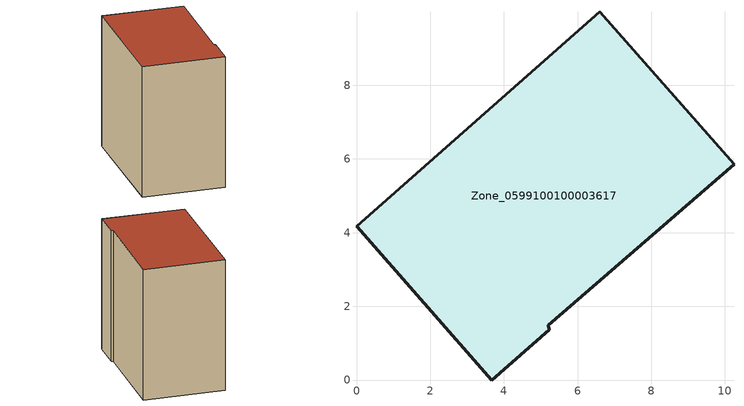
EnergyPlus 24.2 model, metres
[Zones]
Zone_0599100100003617
 floor ground (C_G): 10.25,5.86 5.2,1.48 5.22,1.36 3.67,0 0,4.17 6.61,9.99 z0
 wall outside (C_F): 10.25,5.86 6.61,9.99 0,4.17 3.67,0 5.22,1.36 5.2,1.48 10.25,5.86 z0:9.06
 roof outside (C_R): 5.2,1.48 10.25,5.86 6.61,9.99 0,4.17 3.67,0 5.22,1.36 z9.06
[BUILDING]
Pand.0599100100003617: North Axis=0; Terrain=City; Loads Convergence Tolerance Value=0.04; Temperature Convergence Tolerance Value=0.4; Solar Distribution=FullExterior; Maximum Number of Warmup Days=25; Minimum Number of Warmup Days=1
[Site:Location]
Rotterdam.The.Hague.AP_ZH_NLD Design_Conditions: Latitude=51.96; Longitude=4.45; Time Zone=1; Elevation=-4.5
[SITE:GROUNDTEMPERATURE:BUILDINGSURFACE]
18, 18, 18, 18, 18, 18, 18, 18, 18, 18, 18, 18
[MATERIAL] Thermal Absorptance=0.9; Solar Absorptance=0.7; Visible Absorptance=0.7
Name | Roughness | Thickness | Conductivity | Density | Specific Heat
G.TC.2015-2018 | MediumSmooth | 0.15 | 0.0428571 | 540 | 1210
F.TC.2015-2018 | Rough | 0.3 | 0.0666667 | 1920 | 840
R.TC.2015-2018 | MediumRough | 0.2 | 0.0333333 | 1500 | 1000
[CONSTRUCTION]
C_G: G.TC.2015-2018
C_F: F.TC.2015-2018
C_R: R.TC.2015-2018
[ZONE]
Zone_0599100100003617: Type=1; Multiplier=1; Ceiling Height=Autocalculate; Volume=Autocalculate; Floor Area=autocalculate; Part of Total Floor Area=Yes
[ZONEINFILTRATION:DESIGNFLOWRATE]
Infil_Zone_0599100100003617: Zone or ZoneList or Space or SpaceList=Zone_0599100100003617; Schedule=AlwaysOn; Design Flow Rate Calculation Method=Flow/Area; Flow Rate per Floor Area=0.0015; Constant Term Coefficient=1; Temperature Term Coefficient=0; Velocity Term Coefficient=0; Velocity Squared Term Coefficient=0
[HVACTEMPLATE:ZONE:IDEALLOADSAIRSYSTEM]
Zone_0599100100003617: Maximum Heating Supply Air Temperature=50; Minimum Cooling Supply Air Temperature=13; Maximum Heating Supply Air Humidity Ratio=0.0156; Minimum Cooling Supply Air Humidity Ratio=0.0077; Heating Limit=NoLimit; Cooling Limit=NoLimit; Dehumidification Control Type=ConstantSensibleHeatRatio; Cooling Sensible Heat Ratio=0.7; Dehumidification Setpoint=60; Humidification Control Type=None; Humidification Setpoint=30; Outdoor Air Method=None; Outdoor Air Flow Rate per Person=0.00944; Outdoor Air Flow Rate per Zone Floor Area=0; Outdoor Air Flow Rate per Zone=0; Demand Controlled Ventilation Type=None; Outdoor Air Economizer Type=NoEconomizer; Heat Recovery Type=None; Sensible Heat Recovery Effectiveness=0.7; Latent Heat Recovery Effectiveness=0.65
[ZONECONTROL:THERMOSTAT]
ThermostatControl_Zone_0599100100003617: Zone or ZoneList=Zone_0599100100003617; Control Type Schedule=DualSetpointControlType; Control 1=Thermostat_Zone_0599100100003617; Temperature Difference Between Cutout And Setpoint=0
[THERMOSTATSETPOINT:DUALSETPOINT]
Thermostat_Zone_0599100100003617: Heating Setpoint Temperature Schedule=HeatingSetpoint_Zone_0599100100003617; Cooling Setpoint Temperature Schedule=CoolingSetpoint_Zone_0599100100003617
[SCHEDULE:COMPACT]
HeatingSetpoint_Zone_0599100100003617: Through: 12/31, For: AllDays, Until: 24:00, 21
CoolingSetpoint_Zone_0599100100003617: Through: 12/31, For: AllDays, Until: 24:00, 24
DualSetpointControlType: Through: 12/31, For: AllDays, Until: 24:00, 4
AlwaysOn: Through: 12/31, For: AllDays, Until: 24:00, 1
